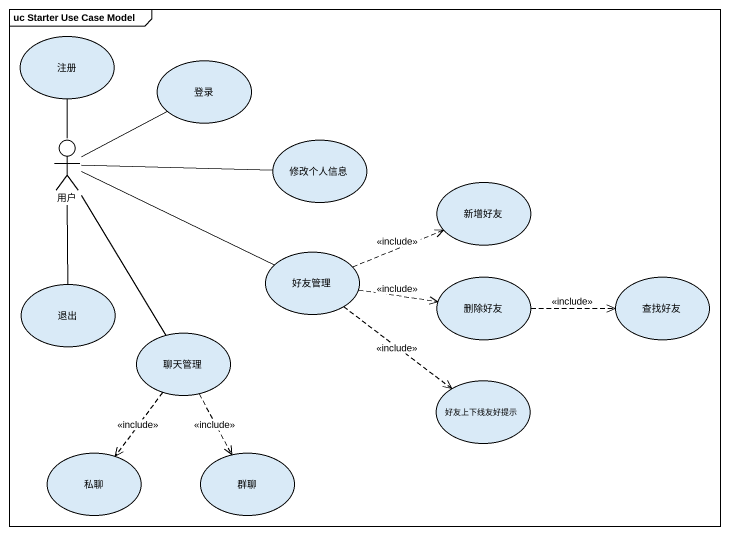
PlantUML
@startuml
mainframe uc Starter Use Case Model
usecase 注册
usecase 登录
actor 用户
usecase 修改个人信息
usecase 新增好友
usecase 好友管理
usecase 退出
usecase 删除好友
usecase 查找好友
usecase 聊天管理
usecase 好友上下线友好提示
usecase 私聊
usecase 群聊
登录 -- 用户
用户 -up- 注册
用户 -- 退出
修改个人信息 -left- 用户
好友管理 -left- 用户
好友管理 .right.> 新增好友 : <<include>>
好友管理 .right.> 删除好友 : <<include>>
好友管理 ..> 好友上下线友好提示 : <<include>>
删除好友 .right.> 查找好友 : <<include>>
聊天管理 -up- 用户
聊天管理 ..> 私聊 : <<include>>
聊天管理 ..> 群聊 : <<include>>
@enduml
